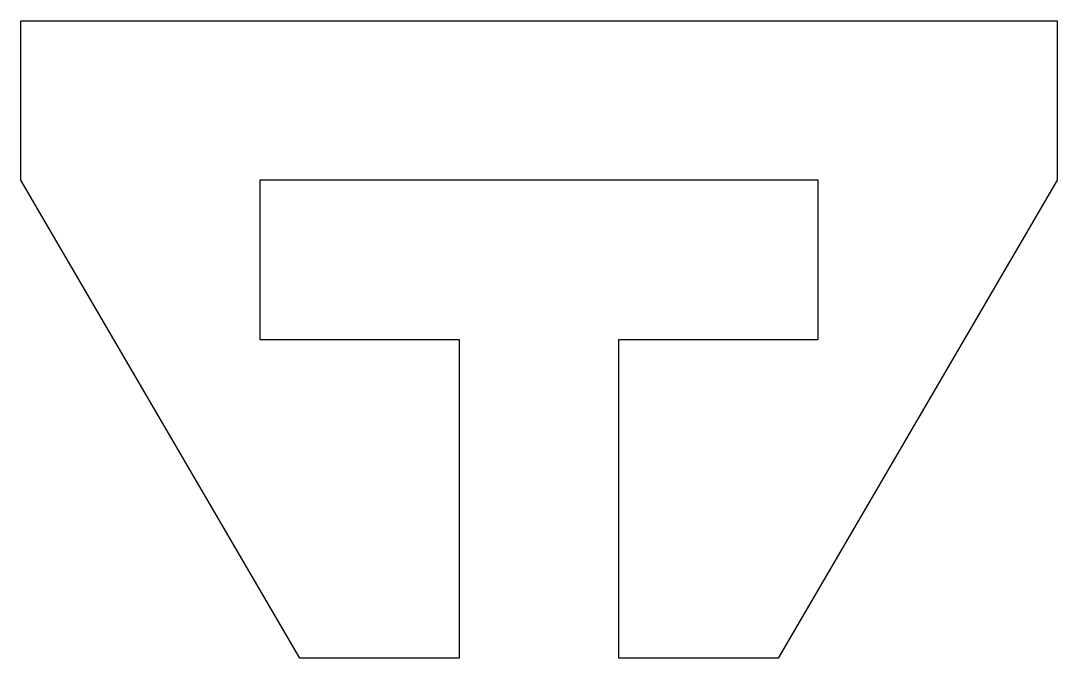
# Model space of a CAD drawing. Header units: inches. Extents: x -1.75 to 4.75, y 0 to 4.
import ezdxf

# ---------------------------------------------------------------- set-up
doc = ezdxf.new("R2010")
doc.units = ezdxf.units.IN
doc.header["$MEASUREMENT"] = 0

msp = doc.modelspace()

# ---------------------------------------------------------------- linework, layer by layer
for p, q in [((-1.75, 3), (-1.75, 4)), ((-1.75, 4), (4.75, 4)), ((4.75, 4), (4.75, 3)), ((0, 0), (-1.75, 3)), ((3.25, 3), (-0.25, 3)), ((-0.25, 3), (-0.25, 2)), ((4.75, 3), (3, 0)), ((3.25, 2), (3.25, 3)), ((-0.25, 2), (1, 2)), ((1, 2), (1, 0)), ((2, 0), (2, 2)), ((2, 2), (3.25, 2)), ((1, 0), (0, 0)), ((3, 0), (2, 0))]:
    msp.add_line(p, q)

doc.saveas('drawing.dxf')
